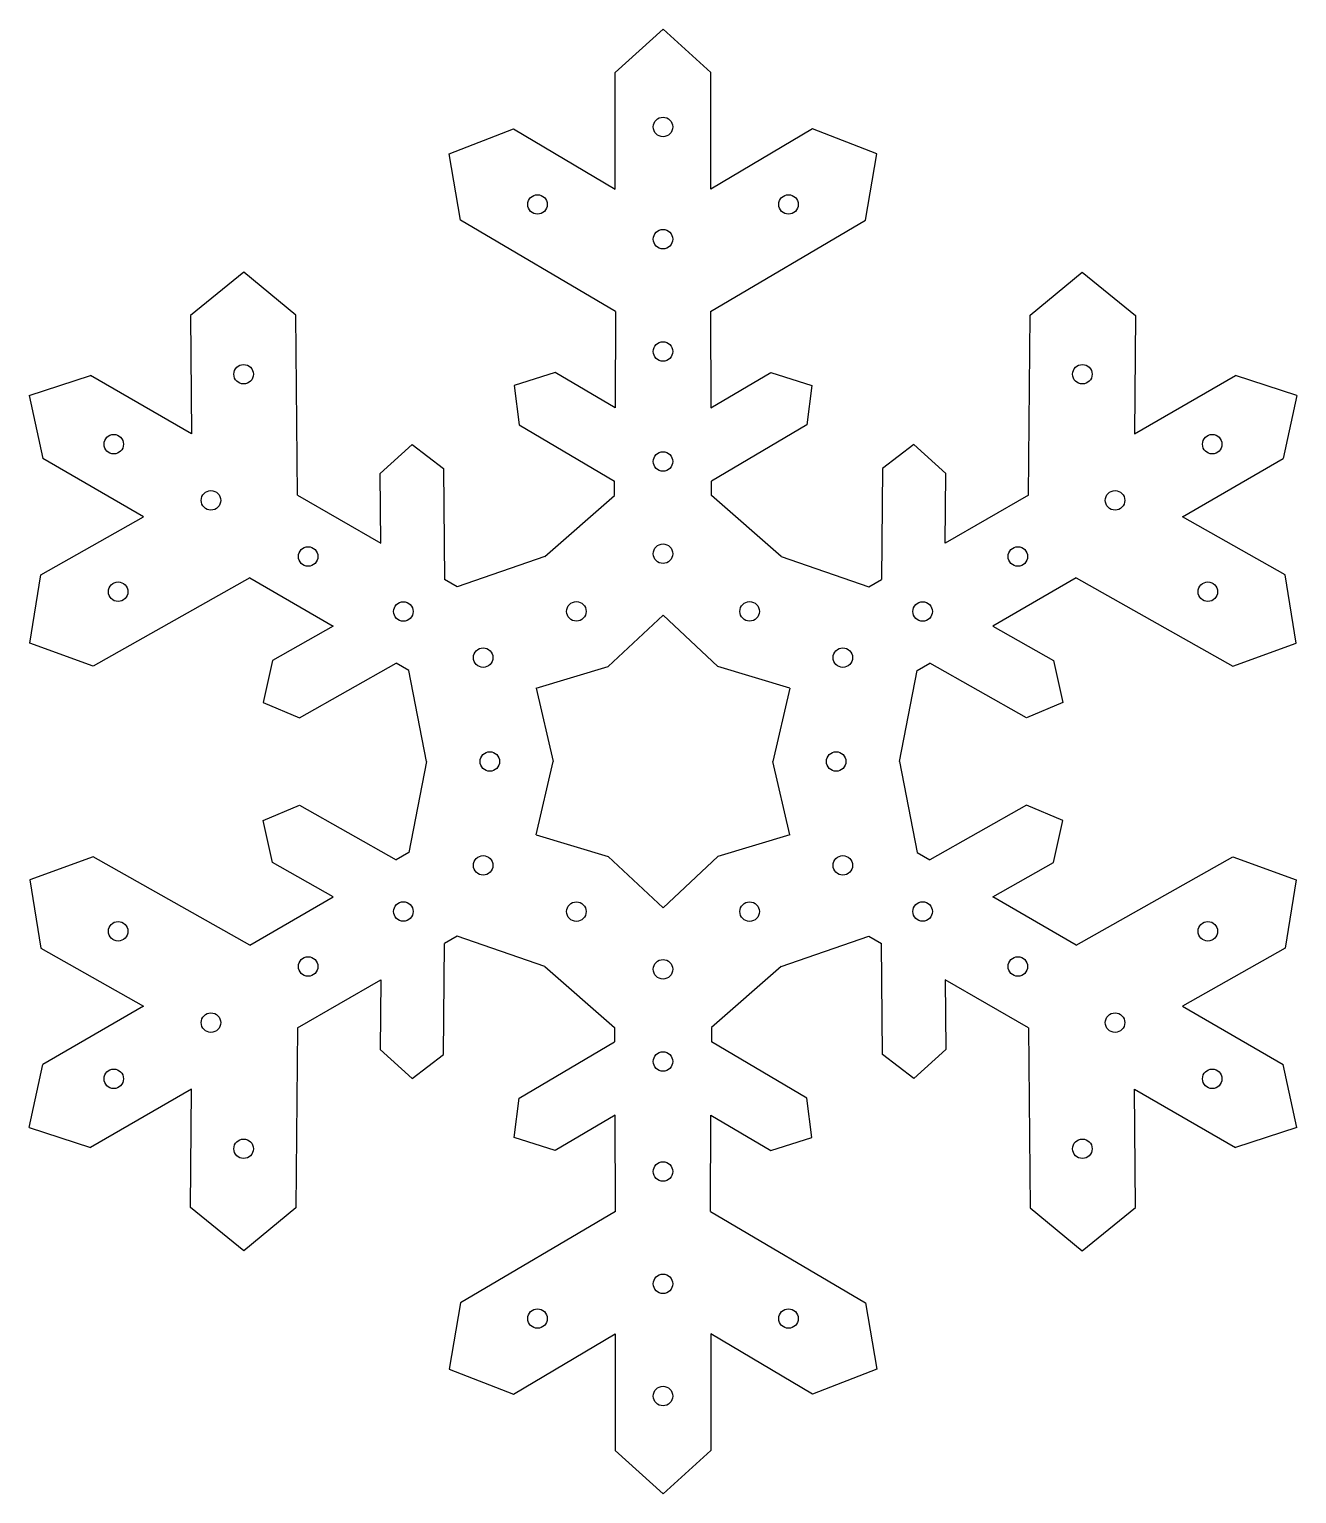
# Model space of a CAD drawing. Header units: millimetres. Extents: x -260 to 260, y -300 to 300.
import ezdxf

# ---------------------------------------------------------------- set-up
doc = ezdxf.new("R2010")
doc.units = ezdxf.units.MM
doc.layers.get('0').update_dxf_attribs({"linetype": 'CONTINUOUS'})

msp = doc.modelspace()

# ---------------------------------------------------------------- linework, layer by layer
for p, q in [((0, 300), (-19.65, 282.31)), ((0, 300), (19.65, 282.31)), ((-19.67, 234.54), (-19.65, 282.31)), ((19.67, 234.54), (19.65, 282.31)), ((-87.73, 249.04), (-61.34, 259.16)), ((-61.34, 259.16), (-19.67, 234.54)), ((61.34, 259.16), (19.67, 234.54)), ((87.73, 249.04), (61.34, 259.16)), ((-83.03, 221.83), (-87.73, 249.04)), ((83.03, 221.83), (87.73, 249.04)), ((-19.54, 184.32), (-83.03, 221.83)), ((19.54, 184.32), (83.03, 221.83)), ((-171.81, 200.5), (-193.77, 182.7)), ((-150.59, 182.82), (-171.81, 200.5)), ((150.59, 182.82), (171.81, 200.5)), ((171.81, 200.5), (193.77, 182.7)), ((-193.77, 182.7), (-193.28, 134.3)), ((-149.85, 109.08), (-150.59, 182.82)), ((-19.54, 184.32), (-19.61, 144.86)), ((19.54, 184.32), (19.61, 144.86)), ((149.85, 109.08), (150.59, 182.82)), ((193.77, 182.7), (193.28, 134.3)), ((-259.81, 150), (-234.66, 158.17)), ((-193.28, 134.3), (-234.66, 158.17)), ((-44.18, 159.38), (-61, 154)), ((-19.61, 144.86), (-44.18, 159.38)), ((19.61, 144.86), (44.18, 159.38)), ((44.18, 159.38), (61, 154)), ((193.28, 134.3), (234.66, 158.17)), ((259.81, 150), (234.66, 158.17)), ((-259.81, 150), (-254.31, 124.13)), ((-61, 154), (-59, 138)), ((61, 154), (59, 138)), ((259.81, 150), (254.31, 124.13)), ((-59, 138), (-19.82, 114.85)), ((59, 138), (19.82, 114.85)), ((-115.94, 117.95), (-102.87, 129.83)), ((-102.87, 129.83), (-90.01, 120.1)), ((102.87, 129.83), (90.01, 120.1)), ((115.94, 117.95), (102.87, 129.83)), ((-212.95, 100.24), (-254.31, 124.13)), ((-90.01, 120.1), (-89.56, 74.59)), ((90.01, 120.1), (89.56, 74.59)), ((212.95, 100.24), (254.31, 124.13)), ((-115.65, 89.41), (-115.94, 117.95)), ((-19.82, 108.93), (-19.82, 114.85)), ((19.82, 108.93), (19.82, 114.85)), ((115.65, 89.41), (115.94, 117.95)), ((-149.85, 109.08), (-115.65, 89.41)), ((-48.5, 84), (-19.82, 108.93)), ((48.5, 84), (19.82, 108.93)), ((149.85, 109.08), (115.65, 89.41)), ((-255.11, 76.46), (-212.95, 100.24)), ((255.11, 76.46), (212.95, 100.24)), ((-48.5, 84), (-84.43, 71.63)), ((48.5, 84), (84.43, 71.63)), ((-259.54, 48.55), (-255.11, 76.46)), ((-169.39, 75.24), (-233.63, 39)), ((-169.39, 75.24), (-135.26, 55.45)), ((-84.43, 71.63), (-89.56, 74.59)), ((84.43, 71.63), (89.56, 74.59)), ((169.39, 75.24), (135.26, 55.45)), ((169.39, 75.24), (233.63, 39)), ((259.54, 48.55), (255.11, 76.46)), ((0, 60), (-22.5, 38.97)), ((0, 60), (22.5, 38.97)), ((-135.26, 55.45), (-160.12, 41.43)), ((135.26, 55.45), (160.12, 41.43)), ((-233.63, 39), (-259.54, 48.55)), ((233.63, 39), (259.54, 48.55)), ((-160.12, 41.43), (-163.87, 24.17)), ((-149.01, 17.9), (-109.38, 40.26)), ((-104.25, 37.3), (-109.38, 40.26)), ((-97, 0), (-104.25, 37.3)), ((-51.96, 30), (-22.5, 38.97)), ((51.96, 30), (22.5, 38.97)), ((97, 0), (104.25, 37.3)), ((104.25, 37.3), (109.38, 40.26)), ((149.01, 17.9), (109.38, 40.26)), ((160.12, 41.43), (163.87, 24.17)), ((-51.96, 30), (-45, 0)), ((-163.87, 24.17), (-149.01, 17.9)), ((51.96, 30), (45, 0)), ((163.87, 24.17), (149.01, 17.9)), ((-97, 0), (-104.25, -37.3)), ((-51.96, -30), (-45, 0)), ((51.96, -30), (45, 0)), ((97, 0), (104.25, -37.3)), ((-163.87, -24.17), (-149.01, -17.9)), ((-149.01, -17.9), (-109.38, -40.26)), ((149.01, -17.9), (109.38, -40.26)), ((163.87, -24.17), (149.01, -17.9)), ((-160.12, -41.43), (-163.87, -24.17)), ((-51.96, -30), (-22.5, -38.97)), ((160.12, -41.43), (163.87, -24.17)), ((51.96, -30), (22.5, -38.97)), ((-233.63, -39), (-259.54, -48.55)), ((-169.39, -75.24), (-233.63, -39)), ((-135.26, -55.45), (-160.12, -41.43)), ((-104.25, -37.3), (-109.38, -40.26)), ((0, -60), (-22.5, -38.97)), ((0, -60), (22.5, -38.97)), ((104.25, -37.3), (109.38, -40.26)), ((135.26, -55.45), (160.12, -41.43)), ((169.39, -75.24), (233.63, -39)), ((233.63, -39), (259.54, -48.55)), ((-259.54, -48.55), (-255.11, -76.46)), ((259.54, -48.55), (255.11, -76.46)), ((-169.39, -75.24), (-135.26, -55.45)), ((169.39, -75.24), (135.26, -55.45)), ((-84.43, -71.63), (-89.56, -74.59)), ((-48.5, -84), (-84.43, -71.63)), ((48.5, -84), (84.43, -71.63)), ((84.43, -71.63), (89.56, -74.59)), ((-255.11, -76.46), (-212.95, -100.24)), ((-90.01, -120.1), (-89.56, -74.59)), ((90.01, -120.1), (89.56, -74.59)), ((255.11, -76.46), (212.95, -100.24)), ((-149.85, -109.08), (-115.65, -89.41)), ((-115.65, -89.41), (-115.94, -117.95)), ((-48.5, -84), (-19.82, -108.93)), ((48.5, -84), (19.82, -108.93)), ((149.85, -109.08), (115.65, -89.41)), ((115.65, -89.41), (115.94, -117.95)), ((-212.95, -100.24), (-254.31, -124.13)), ((212.95, -100.24), (254.31, -124.13)), ((-149.85, -109.08), (-150.59, -182.82)), ((-19.82, -108.93), (-19.82, -114.85)), ((19.82, -108.93), (19.82, -114.85)), ((149.85, -109.08), (150.59, -182.82)), ((-115.94, -117.95), (-102.87, -129.83)), ((-59, -138), (-19.82, -114.85)), ((59, -138), (19.82, -114.85)), ((115.94, -117.95), (102.87, -129.83)), ((-259.81, -150), (-254.31, -124.13)), ((-102.87, -129.83), (-90.01, -120.1)), ((102.87, -129.83), (90.01, -120.1)), ((259.81, -150), (254.31, -124.13)), ((-193.28, -134.3), (-234.66, -158.17)), ((-193.77, -182.7), (-193.28, -134.3)), ((193.28, -134.3), (234.66, -158.17)), ((193.77, -182.7), (193.28, -134.3)), ((-61, -154), (-59, -138)), ((61, -154), (59, -138)), ((-259.81, -150), (-234.66, -158.17)), ((-19.61, -144.86), (-44.18, -159.38)), ((-19.54, -184.32), (-19.61, -144.86)), ((19.54, -184.32), (19.61, -144.86)), ((19.61, -144.86), (44.18, -159.38)), ((-44.18, -159.38), (-61, -154)), ((44.18, -159.38), (61, -154)), ((259.81, -150), (234.66, -158.17)), ((-171.81, -200.5), (-193.77, -182.7)), ((-150.59, -182.82), (-171.81, -200.5)), ((-19.54, -184.32), (-83.03, -221.83)), ((19.54, -184.32), (83.03, -221.83)), ((150.59, -182.82), (171.81, -200.5)), ((171.81, -200.5), (193.77, -182.7)), ((-83.03, -221.83), (-87.73, -249.04)), ((83.03, -221.83), (87.73, -249.04)), ((-61.34, -259.16), (-19.67, -234.54)), ((-19.67, -234.54), (-19.65, -282.31)), ((19.67, -234.54), (19.65, -282.31)), ((61.34, -259.16), (19.67, -234.54)), ((-87.73, -249.04), (-61.34, -259.16)), ((87.73, -249.04), (61.34, -259.16)), ((0, -300), (-19.65, -282.31)), ((0, -300), (19.65, -282.31))]:
    msp.add_line(p, q)
for centre in [(0, 260), (0, 260), (-51.44, 228.24), (51.44, 228.24), (0, 214), (0, 168), (-171.94, 158.67), (171.94, 158.67), (-225.17, 130), (225.17, 130), (0, 122.92), (-185.33, 107), (185.33, 107), (-145.49, 84), (0, 85.13), (145.49, 84), (-223.38, 69.57), (223.38, 69.57), (-106.45, 61.46), (-35.5, 61.49), (35.5, 61.49), (106.45, 61.46), (-73.73, 42.57), (73.73, 42.57), (-71, 0), (71, 0), (-73.73, -42.57), (73.73, -42.57), (-106.45, -61.46), (-35.5, -61.49), (35.5, -61.49), (106.45, -61.46), (-223.38, -69.57), (223.38, -69.57), (-145.49, -84), (0, -85.13), (145.49, -84), (-185.33, -107), (185.33, -107), (0, -122.92), (-225.17, -130), (225.17, -130), (-171.94, -158.67), (171.94, -158.67), (0, -168), (0, -214), (-51.44, -228.24), (51.44, -228.24), (0, -260)]:
    msp.add_circle(centre, 4)

doc.saveas('drawing.dxf')
